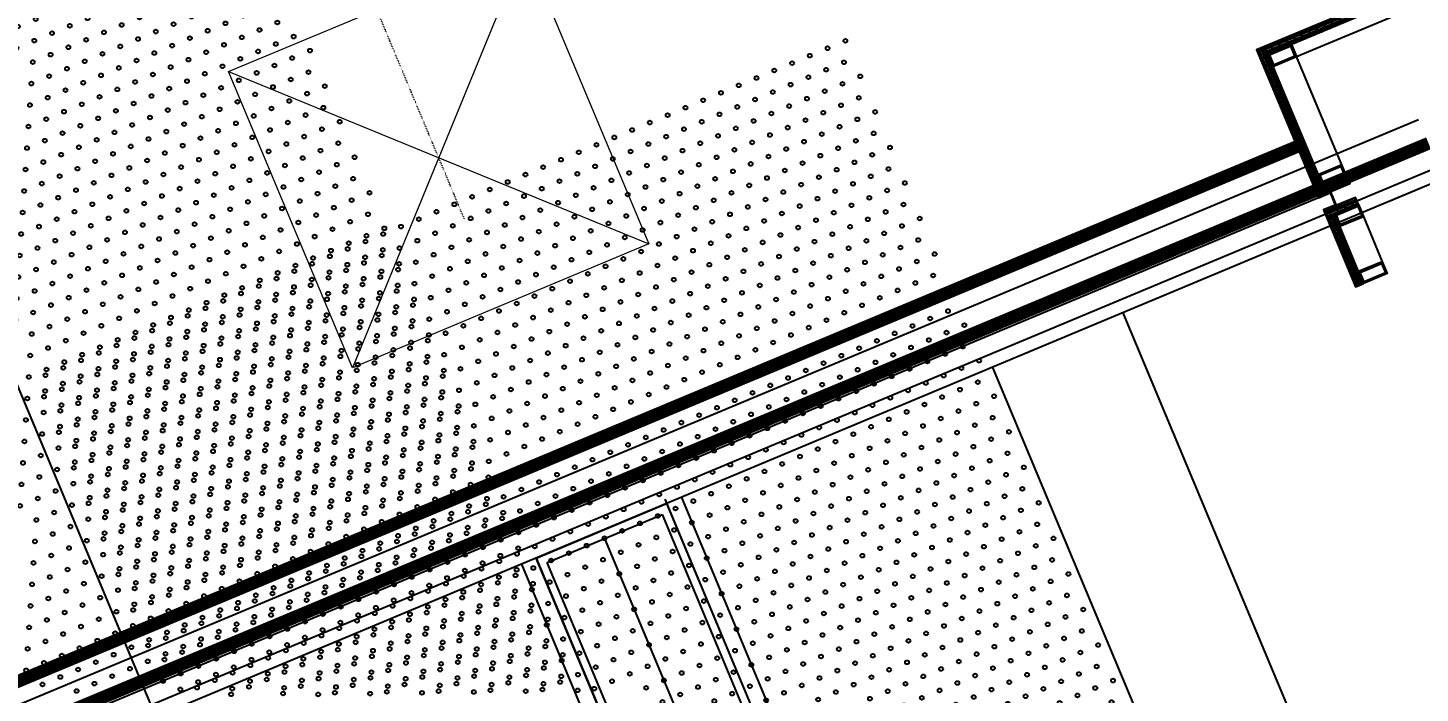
# Model space of a CAD drawing. Header units: millimetres. Extents: x 712803 to 922331, y -1382701 to -1225629.
# Drawn here: x 789080 to 791248, y -1315318 to -1314282 of the extents above; entities that cross this region are included whole.
import ezdxf

# ---------------------------------------------------------------- set-up
doc = ezdxf.new("R2010")
doc.units = ezdxf.units.MM
doc.header["$LTSCALE"] = 10
doc.header["$MEASUREMENT"] = 0
doc.linetypes.add('ACAD_ISO05W100', pattern=[33, 24, -3, 0, -3, 0, -3])
doc.linetypes.add('ACAD_ISO07W100', pattern=[3, 0, -3])
for name, color, linetype in [('AM_8', 7, 'Continuous'), ('HATCH', 8, 'Continuous'), ('I—平顶—分格线', 8, 'Continuous'), ('I—平顶—暖通', 144, 'Continuous'), ('I—平顶—检修口', 144, 'Continuous'), ('I—平顶—消防设施', 10, 'Continuous'), ('I—平顶—设备定位尺寸标注', 232, 'Continuous'), ('I—平顶—造型', 122, 'Continuous'), ('I—装饰—尺寸标注', 232, 'Continuous'), ('I—装饰—细线', 144, 'Continuous')]:
    doc.layers.add(name, color=color, linetype=linetype)
doc.styles.add('ARIAL', font='arial.ttf')
doc.dimstyles.new('XD30', dxfattribs={"dimscale": 30, "dimtxt": 2.5, "dimasz": 1, "dimexe": 1, "dimexo": 1, "dimgap": 0.8, "dimtad": 1, "dimdec": 0, "dimrnd": 5, "dimdsep": 46, "dimtxsty": 'ARIAL', "dimblk1": 'ARCHTICK', "dimblk2": 'ARCHTICK', "dimsah": 1, "dimcen": -0.9, "dimdle": 1, "dimclrd": 256, "dimclre": 256, "dimclrt": 40, "dimaunit": 1, "dimadec": 0, "dimazin": 0, "dimtfac": 0.35, "dimtdec": 0, "dimtix": 1, "dimtmove": 2, "dimatfit": 3, "dimldrblk": 'ARCHTICK', "dimfxl": 0, "dimtvp": 0.8, "dimtolj": 1, "dimtzin": 0, "dimarcsym": 0})

# ---------------------------------------------------------------- blocks, each defined once
blk = doc.blocks.new('_ArchTick')
at = {"color": 0, "linetype": 'ByBlock', "const_width": 0.15}
blk.add_lwpolyline([(-0.5, -0.5), (0.5, 0.5)], dxfattribs=at)
blk = doc.blocks.new('*D1586')
at = {"layer": 'Defpoints', "color": 0, "ltscale": 50, "transparency": 16777216}
for p in [(712802.6, -1325596.1, 277.1), (794966.1, -1327810.6, 276.8), (794557.8, -1327981.3)]:
    blk.add_point(p, dxfattribs=at)
at = {"layer": 'I—装饰—尺寸标注', "lineweight": -2, "ltscale": 50, "transparency": 16777216}
for p, q in [((781534.8, -1296829.9), (794569.3, -1328009)), ((781408, -1296915.4), (781574.1, -1296846)), ((794673.4, -1327932.9), (794530.1, -1327992.9))]:
    blk.add_line(p, q, dxfattribs=at)
at = {"layer": 'I—装饰—尺寸标注', "lineweight": -2, "ltscale": 50, "transparency": 16777216, "xscale": 30, "yscale": 30, "zscale": 30}
for p, rotation in [((781546.4, -1296857.5), 112.6875065896419), ((794557.8, -1327981.3), 292.6875065896419)]:
    blk.add_blockref('_ArchTick', p, dxfattribs=dict(at, rotation=rotation))
at = {"layer": 'I—装饰—尺寸标注', "color": 40, "ltscale": 50, "transparency": 16777216, "insert": (788109.6, -1312395.4), "char_height": 75, "attachment_point": 5, "rotation": 292.6875, "style": 'ARIAL'}
blk.add_mtext('\\A1;33735', dxfattribs=at)
blk = doc.blocks.new('*U1700')
for p, q in [((269.01, 0), (269.01, 80.59)), ((269.01, 80.59), (3847.14, 80.59)), ((273.75, 75.85), (3842.4, 75.85)), ((273.75, 4.74), (273.75, 75.85)), ((273.75, 40.3), (3842.4, 40.3)), ((3847.14, 0), (269.01, 0)), ((3842.4, 4.74), (273.75, 4.74))]:
    blk.add_line(p, q)
blk = doc.blocks.new('30-1')
at = {"layer": 'I—平顶—分格线'}
for centre in [(-1370, -55.6), (-1340, -55.6), (-1310, -55.6), (-1280, -55.6), (-1250, -55.6), (-1220, -55.6), (-1190, -55.6), (-1160, -55.6), (-1130, -55.6), (-1100, -55.6), (-1070, -55.6), (-1040, -55.6), (-1010, -55.6), (-980, -55.6), (-950, -55.6), (-920, -55.6), (-890, -55.6), (-860, -55.6), (-830, -55.6), (-800, -55.6), (-770, -55.6), (-740, -55.6), (-710, -55.6), (-680, -55.6), (-650, -55.6), (-620, -55.6), (-590, -55.6), (-560, -55.6), (-530, -55.6), (-500, -55.6), (-470, -55.6), (-440, -55.6), (-410, -55.6), (-380, -55.6), (-350, -55.6), (-320, -55.6), (-290, -55.6), (-260, -55.6), (-230, -55.6), (-200, -55.6), (-170, -55.6), (-140, -55.6), (-110, -55.6), (-80, -55.6), (-50, -55.6), (-20, -55.6), (-1385, -85.6), (-1355, -85.6), (-1325, -85.6), (-1295, -85.6), (-1265, -85.6), (-1235, -85.6), (-1205, -85.6), (-1175, -85.6), (-1145, -85.6), (-1115, -85.6), (-1085, -85.6), (-1055, -85.6), (-1025, -85.6), (-995, -85.6), (-965, -85.6), (-935, -85.6), (-905, -85.6), (-875, -85.6), (-845, -85.6), (-815, -85.6), (-785, -85.6), (-755, -85.6), (-725, -85.6), (-695, -85.6), (-665, -85.6), (-635, -85.6), (-605, -85.6), (-575, -85.6), (-545, -85.6), (-515, -85.6), (-485, -85.6), (-455, -85.6), (-425, -85.6), (-395, -85.6), (-365, -85.6), (-335, -85.6), (-305, -85.6), (-275, -85.6), (-245, -85.6), (-215, -85.6), (-185, -85.6), (-155, -85.6), (-125, -85.6), (-95, -85.6), (-65, -85.6), (-35, -85.6), (-1370, -115.6), (-1340, -115.6), (-1310, -115.6), (-1280, -115.6), (-1250, -115.6), (-1220, -115.6), (-1190, -115.6), (-1160, -115.6), (-1130, -115.6), (-1100, -115.6), (-1070, -115.6), (-1040, -115.6), (-1010, -115.6), (-980, -115.6), (-950, -115.6), (-920, -115.6), (-890, -115.6), (-860, -115.6), (-830, -115.6), (-800, -115.6), (-770, -115.6), (-740, -115.6), (-710, -115.6), (-680, -115.6), (-650, -115.6), (-620, -115.6), (-590, -115.6), (-560, -115.6), (-530, -115.6), (-500, -115.6), (-470, -115.6), (-440, -115.6), (-410, -115.6), (-380, -115.6), (-350, -115.6), (-320, -115.6), (-290, -115.6), (-260, -115.6), (-230, -115.6), (-200, -115.6), (-170, -115.6), (-140, -115.6), (-110, -115.6), (-80, -115.6), (-50, -115.6), (-20, -115.6), (-1385, -145.6), (-1355, -145.6), (-1325, -145.6), (-1295, -145.6), (-1265, -145.6), (-1235, -145.6), (-1205, -145.6), (-1175, -145.6), (-1145, -145.6), (-1115, -145.6), (-1085, -145.6), (-1055, -145.6), (-1025, -145.6), (-995, -145.6), (-965, -145.6), (-935, -145.6), (-905, -145.6), (-875, -145.6), (-845, -145.6), (-815, -145.6), (-785, -145.6), (-755, -145.6), (-725, -145.6), (-695, -145.6), (-665, -145.6), (-635, -145.6), (-605, -145.6), (-575, -145.6), (-545, -145.6), (-515, -145.6), (-485, -145.6), (-455, -145.6), (-425, -145.6), (-395, -145.6), (-365, -145.6), (-335, -145.6), (-305, -145.6), (-275, -145.6), (-245, -145.6), (-215, -145.6), (-185, -145.6), (-155, -145.6), (-125, -145.6), (-95, -145.6), (-65, -145.6), (-35, -145.6), (-1370, -175.6), (-1340, -175.6), (-1310, -175.6), (-1280, -175.6), (-1250, -175.6), (-1220, -175.6), (-1190, -175.6), (-1160, -175.6), (-1130, -175.6), (-1100, -175.6), (-1070, -175.6), (-1040, -175.6), (-1010, -175.6), (-980, -175.6), (-950, -175.6), (-920, -175.6), (-890, -175.6), (-860, -175.6), (-830, -175.6), (-800, -175.6), (-770, -175.6), (-740, -175.6), (-710, -175.6), (-680, -175.6), (-650, -175.6), (-620, -175.6), (-590, -175.6), (-560, -175.6), (-530, -175.6), (-500, -175.6), (-470, -175.6), (-440, -175.6), (-410, -175.6), (-380, -175.6), (-350, -175.6), (-320, -175.6), (-290, -175.6), (-260, -175.6), (-230, -175.6), (-200, -175.6), (-170, -175.6), (-140, -175.6), (-110, -175.6), (-80, -175.6), (-50, -175.6), (-20, -175.6), (-1385, -205.6), (-1355, -205.6), (-1325, -205.6), (-1295, -205.6), (-1265, -205.6), (-1235, -205.6), (-1205, -205.6), (-1175, -205.6), (-1145, -205.6), (-1115, -205.6), (-1085, -205.6), (-1055, -205.6), (-1025, -205.6), (-995, -205.6), (-965, -205.6), (-935, -205.6), (-905, -205.6), (-875, -205.6), (-845, -205.6), (-815, -205.6), (-785, -205.6), (-755, -205.6), (-725, -205.6), (-695, -205.6), (-665, -205.6), (-635, -205.6), (-605, -205.6), (-575, -205.6), (-545, -205.6), (-515, -205.6), (-485, -205.6), (-455, -205.6), (-425, -205.6), (-395, -205.6), (-365, -205.6), (-335, -205.6), (-305, -205.6), (-275, -205.6), (-245, -205.6), (-215, -205.6), (-185, -205.6), (-155, -205.6), (-125, -205.6), (-95, -205.6), (-65, -205.6), (-35, -205.6), (-1370, -235.6), (-1340, -235.6), (-1310, -235.6), (-1280, -235.6), (-1250, -235.6), (-1220, -235.6), (-1190, -235.6), (-1160, -235.6), (-1130, -235.6), (-1100, -235.6), (-1070, -235.6), (-1040, -235.6), (-1010, -235.6), (-980, -235.6), (-950, -235.6), (-920, -235.6), (-890, -235.6), (-860, -235.6), (-830, -235.6), (-800, -235.6), (-770, -235.6), (-740, -235.6), (-710, -235.6), (-680, -235.6), (-650, -235.6), (-620, -235.6), (-590, -235.6), (-560, -235.6), (-530, -235.6), (-500, -235.6), (-470, -235.6), (-440, -235.6), (-410, -235.6), (-380, -235.6), (-350, -235.6), (-320, -235.6), (-290, -235.6), (-260, -235.6), (-230, -235.6), (-200, -235.6), (-170, -235.6), (-140, -235.6), (-110, -235.6), (-80, -235.6), (-50, -235.6), (-20, -235.6), (-1385, -265.6), (-1355, -265.6), (-1325, -265.6), (-1295, -265.6), (-1265, -265.6), (-1235, -265.6), (-1205, -265.6), (-1175, -265.6), (-1145, -265.6), (-1115, -265.6), (-1085, -265.6), (-1055, -265.6), (-1025, -265.6), (-995, -265.6), (-965, -265.6), (-935, -265.6), (-905, -265.6), (-875, -265.6), (-845, -265.6), (-815, -265.6), (-785, -265.6), (-755, -265.6), (-725, -265.6), (-695, -265.6), (-665, -265.6), (-635, -265.6), (-605, -265.6), (-575, -265.6), (-545, -265.6), (-515, -265.6), (-485, -265.6), (-455, -265.6), (-425, -265.6), (-395, -265.6), (-365, -265.6), (-335, -265.6), (-305, -265.6), (-275, -265.6), (-245, -265.6), (-215, -265.6), (-185, -265.6), (-155, -265.6), (-125, -265.6), (-95, -265.6), (-65, -265.6), (-35, -265.6), (-1370, -295.6), (-1340, -295.6), (-1310, -295.6), (-1280, -295.6), (-1250, -295.6), (-1220, -295.6), (-1190, -295.6), (-1160, -295.6), (-1130, -295.6), (-1100, -295.6), (-1070, -295.6), (-1040, -295.6), (-1010, -295.6), (-980, -295.6), (-950, -295.6), (-920, -295.6), (-890, -295.6), (-860, -295.6), (-830, -295.6), (-800, -295.6), (-770, -295.6), (-740, -295.6), (-710, -295.6), (-680, -295.6), (-650, -295.6), (-620, -295.6), (-590, -295.6), (-560, -295.6), (-530, -295.6), (-500, -295.6), (-470, -295.6), (-440, -295.6), (-410, -295.6), (-380, -295.6), (-350, -295.6), (-320, -295.6), (-290, -295.6), (-260, -295.6), (-230, -295.6), (-200, -295.6), (-170, -295.6), (-140, -295.6), (-110, -295.6), (-80, -295.6), (-50, -295.6), (-20, -295.6), (-1385, -325.6), (-1355, -325.6), (-1325, -325.6), (-1295, -325.6), (-1265, -325.6), (-1235, -325.6), (-1205, -325.6), (-1175, -325.6), (-1145, -325.6), (-1115, -325.6), (-1085, -325.6), (-1055, -325.6), (-1025, -325.6), (-995, -325.6), (-965, -325.6), (-935, -325.6), (-905, -325.6), (-875, -325.6), (-845, -325.6), (-815, -325.6), (-785, -325.6), (-755, -325.6), (-725, -325.6), (-695, -325.6), (-665, -325.6), (-635, -325.6), (-605, -325.6), (-575, -325.6), (-545, -325.6), (-515, -325.6), (-485, -325.6), (-455, -325.6), (-425, -325.6), (-395, -325.6), (-365, -325.6), (-335, -325.6), (-305, -325.6), (-275, -325.6), (-245, -325.6), (-215, -325.6), (-185, -325.6), (-155, -325.6), (-125, -325.6), (-95, -325.6), (-65, -325.6), (-35, -325.6), (-1370, -355.6), (-1340, -355.6), (-1310, -355.6), (-1280, -355.6), (-1250, -355.6), (-1220, -355.6), (-1190, -355.6), (-1160, -355.6), (-1130, -355.6), (-1100, -355.6), (-1070, -355.6), (-1040, -355.6), (-1010, -355.6), (-980, -355.6), (-950, -355.6), (-920, -355.6), (-890, -355.6), (-860, -355.6), (-830, -355.6), (-800, -355.6), (-770, -355.6), (-740, -355.6), (-710, -355.6), (-680, -355.6), (-650, -355.6), (-620, -355.6), (-590, -355.6), (-560, -355.6), (-530, -355.6), (-500, -355.6), (-470, -355.6), (-440, -355.6), (-410, -355.6), (-380, -355.6), (-350, -355.6), (-320, -355.6), (-290, -355.6), (-260, -355.6), (-230, -355.6), (-200, -355.6), (-170, -355.6), (-140, -355.6), (-110, -355.6), (-80, -355.6), (-50, -355.6), (-20, -355.6), (-1385, -385.6), (-1355, -385.6), (-1325, -385.6), (-1295, -385.6), (-1265, -385.6), (-1235, -385.6), (-1205, -385.6), (-1175, -385.6), (-1145, -385.6), (-1115, -385.6), (-1085, -385.6), (-1055, -385.6), (-1025, -385.6), (-995, -385.6), (-965, -385.6), (-935, -385.6), (-905, -385.6), (-875, -385.6), (-845, -385.6), (-815, -385.6), (-785, -385.6), (-755, -385.6), (-725, -385.6), (-695, -385.6), (-665, -385.6), (-635, -385.6), (-605, -385.6), (-575, -385.6), (-545, -385.6), (-515, -385.6), (-485, -385.6), (-455, -385.6), (-425, -385.6), (-395, -385.6), (-365, -385.6), (-335, -385.6), (-305, -385.6), (-275, -385.6), (-245, -385.6), (-215, -385.6), (-185, -385.6), (-155, -385.6), (-125, -385.6), (-95, -385.6), (-65, -385.6), (-35, -385.6), (-1370, -415.6), (-1340, -415.6), (-1310, -415.6), (-1280, -415.6), (-1250, -415.6), (-1220, -415.6), (-1190, -415.6), (-1160, -415.6), (-1130, -415.6), (-1100, -415.6), (-1070, -415.6), (-1040, -415.6), (-1010, -415.6), (-980, -415.6), (-950, -415.6), (-920, -415.6), (-890, -415.6), (-860, -415.6), (-830, -415.6), (-800, -415.6), (-770, -415.6), (-740, -415.6), (-710, -415.6), (-680, -415.6), (-650, -415.6), (-620, -415.6), (-590, -415.6), (-560, -415.6), (-530, -415.6), (-500, -415.6), (-470, -415.6), (-440, -415.6), (-410, -415.6), (-380, -415.6), (-350, -415.6), (-320, -415.6), (-290, -415.6), (-260, -415.6), (-230, -415.6), (-200, -415.6), (-170, -415.6), (-140, -415.6), (-110, -415.6), (-80, -415.6), (-50, -415.6), (-20, -415.6), (-1385, -445.6), (-1355, -445.6), (-1325, -445.6), (-1295, -445.6), (-1265, -445.6), (-1235, -445.6), (-1205, -445.6), (-1175, -445.6), (-1145, -445.6), (-1115, -445.6), (-1085, -445.6), (-1055, -445.6), (-1025, -445.6), (-995, -445.6), (-965, -445.6), (-935, -445.6), (-905, -445.6), (-875, -445.6), (-845, -445.6), (-815, -445.6), (-785, -445.6), (-755, -445.6), (-725, -445.6), (-695, -445.6), (-665, -445.6), (-635, -445.6), (-605, -445.6), (-575, -445.6), (-545, -445.6), (-515, -445.6), (-485, -445.6), (-455, -445.6), (-425, -445.6), (-395, -445.6), (-365, -445.6), (-335, -445.6), (-305, -445.6), (-275, -445.6), (-245, -445.6), (-215, -445.6), (-185, -445.6), (-155, -445.6), (-125, -445.6), (-95, -445.6), (-65, -445.6), (-35, -445.6), (-1370, -475.6), (-1340, -475.6), (-1310, -475.6), (-1280, -475.6), (-1250, -475.6), (-1220, -475.6), (-1190, -475.6), (-1160, -475.6), (-1130, -475.6), (-1100, -475.6), (-1070, -475.6), (-1040, -475.6), (-1010, -475.6), (-980, -475.6), (-950, -475.6), (-920, -475.6), (-890, -475.6), (-860, -475.6), (-830, -475.6), (-800, -475.6), (-770, -475.6), (-740, -475.6), (-710, -475.6), (-680, -475.6), (-650, -475.6), (-620, -475.6), (-590, -475.6), (-560, -475.6), (-530, -475.6), (-500, -475.6), (-470, -475.6), (-440, -475.6), (-410, -475.6), (-380, -475.6), (-350, -475.6), (-320, -475.6), (-290, -475.6), (-260, -475.6), (-230, -475.6), (-200, -475.6), (-170, -475.6), (-140, -475.6), (-110, -475.6), (-80, -475.6), (-50, -475.6), (-20, -475.6), (-1385, -505.6), (-1355, -505.6), (-1325, -505.6), (-1295, -505.6), (-1265, -505.6), (-1235, -505.6), (-1205, -505.6), (-1175, -505.6), (-1145, -505.6), (-1115, -505.6), (-1085, -505.6), (-1055, -505.6), (-1025, -505.6), (-995, -505.6), (-965, -505.6), (-935, -505.6), (-905, -505.6), (-875, -505.6), (-845, -505.6), (-815, -505.6), (-785, -505.6), (-755, -505.6), (-725, -505.6), (-695, -505.6), (-665, -505.6), (-635, -505.6), (-605, -505.6), (-575, -505.6), (-545, -505.6), (-515, -505.6), (-485, -505.6), (-455, -505.6), (-425, -505.6), (-395, -505.6), (-365, -505.6), (-335, -505.6), (-305, -505.6), (-275, -505.6), (-245, -505.6), (-215, -505.6), (-185, -505.6), (-155, -505.6), (-125, -505.6), (-95, -505.6), (-65, -505.6), (-35, -505.6), (-1370, -535.6), (-1340, -535.6), (-1310, -535.6), (-1280, -535.6), (-1250, -535.6), (-1220, -535.6), (-1190, -535.6), (-1160, -535.6), (-1130, -535.6), (-1100, -535.6), (-1070, -535.6), (-1040, -535.6), (-1010, -535.6), (-980, -535.6), (-950, -535.6), (-920, -535.6), (-890, -535.6), (-860, -535.6), (-830, -535.6), (-800, -535.6), (-770, -535.6), (-740, -535.6), (-710, -535.6), (-680, -535.6), (-650, -535.6), (-620, -535.6), (-590, -535.6), (-560, -535.6), (-530, -535.6), (-500, -535.6), (-470, -535.6), (-440, -535.6), (-410, -535.6), (-380, -535.6), (-350, -535.6), (-320, -535.6), (-290, -535.6), (-260, -535.6), (-230, -535.6), (-200, -535.6), (-170, -535.6), (-140, -535.6), (-110, -535.6), (-80, -535.6), (-50, -535.6), (-20, -535.6), (-1385, -565.6), (-1355, -565.6), (-1325, -565.6), (-1295, -565.6), (-1265, -565.6), (-1235, -565.6), (-1205, -565.6), (-1175, -565.6), (-1145, -565.6), (-1115, -565.6), (-1085, -565.6), (-1055, -565.6), (-1025, -565.6), (-995, -565.6), (-965, -565.6), (-935, -565.6), (-905, -565.6), (-875, -565.6), (-845, -565.6), (-815, -565.6), (-785, -565.6), (-755, -565.6), (-725, -565.6), (-695, -565.6), (-665, -565.6), (-635, -565.6), (-605, -565.6), (-575, -565.6), (-545, -565.6), (-515, -565.6), (-485, -565.6), (-455, -565.6), (-425, -565.6), (-395, -565.6), (-365, -565.6), (-335, -565.6), (-305, -565.6), (-275, -565.6), (-245, -565.6), (-215, -565.6), (-185, -565.6), (-155, -565.6), (-125, -565.6), (-95, -565.6), (-65, -565.6), (-35, -565.6), (-1340, -595.6), (-1310, -595.6), (-1280, -595.6), (-1250, -595.6), (-1220, -595.6), (-1190, -595.6), (-1160, -595.6), (-1130, -595.6), (-1100, -595.6), (-1070, -595.6), (-1040, -595.6), (-1010, -595.6), (-980, -595.6), (-950, -595.6), (-920, -595.6), (-890, -595.6), (-860, -595.6), (-830, -595.6), (-800, -595.6), (-770, -595.6), (-740, -595.6), (-710, -595.6), (-680, -595.6), (-650, -595.6), (-620, -595.6), (-590, -595.6), (-560, -595.6), (-530, -595.6), (-500, -595.6), (-470, -595.6), (-440, -595.6), (-410, -595.6), (-380, -595.6), (-350, -595.6), (-320, -595.6), (-290, -595.6), (-260, -595.6), (-230, -595.6), (-200, -595.6), (-170, -595.6), (-140, -595.6), (-110, -595.6), (-80, -595.6), (-50, -595.6), (-20, -595.6), (-1295, -625.6), (-1265, -625.6), (-1235, -625.6), (-1205, -625.6), (-1175, -625.6), (-1145, -625.6), (-1115, -625.6), (-1085, -625.6), (-1055, -625.6), (-1025, -625.6), (-995, -625.6), (-965, -625.6), (-935, -625.6), (-905, -625.6), (-875, -625.6), (-845, -625.6), (-815, -625.6), (-785, -625.6), (-755, -625.6), (-725, -625.6), (-695, -625.6), (-665, -625.6), (-635, -625.6), (-605, -625.6), (-575, -625.6), (-545, -625.6), (-515, -625.6), (-485, -625.6), (-455, -625.6), (-425, -625.6), (-395, -625.6), (-365, -625.6), (-335, -625.6), (-305, -625.6), (-275, -625.6), (-245, -625.6), (-215, -625.6), (-185, -625.6), (-155, -625.6), (-125, -625.6), (-95, -625.6), (-65, -625.6), (-35, -625.6), (-1220, -655.6), (-1190, -655.6), (-1160, -655.6), (-1130, -655.6), (-1100, -655.6), (-1070, -655.6), (-1040, -655.6), (-1010, -655.6), (-980, -655.6), (-950, -655.6), (-920, -655.6), (-890, -655.6), (-860, -655.6), (-830, -655.6), (-800, -655.6), (-770, -655.6), (-740, -655.6), (-710, -655.6), (-680, -655.6), (-650, -655.6), (-620, -655.6), (-590, -655.6), (-560, -655.6), (-530, -655.6), (-500, -655.6), (-470, -655.6), (-440, -655.6), (-410, -655.6), (-380, -655.6), (-350, -655.6), (-320, -655.6), (-290, -655.6), (-260, -655.6), (-230, -655.6), (-200, -655.6), (-170, -655.6), (-140, -655.6), (-110, -655.6), (-80, -655.6), (-50, -655.6), (-20, -655.6), (-1145, -685.6), (-1115, -685.6), (-1085, -685.6), (-1055, -685.6), (-1025, -685.6), (-995, -685.6), (-965, -685.6), (-935, -685.6), (-905, -685.6), (-875, -685.6), (-845, -685.6), (-815, -685.6), (-785, -685.6), (-755, -685.6), (-725, -685.6), (-695, -685.6), (-665, -685.6), (-635, -685.6), (-605, -685.6), (-575, -685.6), (-545, -685.6), (-515, -685.6), (-485, -685.6), (-455, -685.6), (-425, -685.6), (-395, -685.6), (-365, -685.6), (-335, -685.6), (-305, -685.6), (-275, -685.6), (-245, -685.6), (-215, -685.6), (-185, -685.6), (-155, -685.6), (-125, -685.6), (-95, -685.6), (-65, -685.6), (-35, -685.6), (-1070, -715.6), (-1040, -715.6), (-1010, -715.6), (-980, -715.6), (-950, -715.6), (-920, -715.6), (-890, -715.6), (-860, -715.6), (-830, -715.6), (-800, -715.6), (-770, -715.6), (-740, -715.6), (-710, -715.6), (-680, -715.6), (-650, -715.6), (-620, -715.6), (-590, -715.6), (-560, -715.6), (-530, -715.6), (-500, -715.6), (-470, -715.6), (-440, -715.6), (-410, -715.6), (-380, -715.6), (-350, -715.6), (-320, -715.6), (-290, -715.6), (-260, -715.6), (-230, -715.6), (-200, -715.6), (-170, -715.6), (-140, -715.6), (-110, -715.6), (-80, -715.6), (-50, -715.6), (-20, -715.6), (-995, -745.6), (-965, -745.6), (-935, -745.6), (-905, -745.6), (-875, -745.6), (-845, -745.6), (-815, -745.6), (-785, -745.6), (-755, -745.6), (-725, -745.6), (-695, -745.6), (-665, -745.6), (-635, -745.6), (-605, -745.6), (-575, -745.6), (-545, -745.6), (-515, -745.6), (-485, -745.6), (-455, -745.6), (-425, -745.6), (-395, -745.6), (-365, -745.6), (-335, -745.6), (-305, -745.6), (-275, -745.6), (-245, -745.6), (-215, -745.6), (-185, -745.6), (-155, -745.6), (-125, -745.6), (-95, -745.6), (-65, -745.6), (-35, -745.6), (-920, -775.6), (-890, -775.6), (-860, -775.6), (-830, -775.6), (-800, -775.6), (-770, -775.6), (-740, -775.6), (-710, -775.6), (-680, -775.6), (-650, -775.6), (-620, -775.6), (-590, -775.6), (-560, -775.6), (-530, -775.6), (-500, -775.6), (-470, -775.6), (-440, -775.6), (-410, -775.6), (-380, -775.6), (-350, -775.6), (-320, -775.6), (-290, -775.6), (-260, -775.6), (-230, -775.6), (-200, -775.6), (-170, -775.6), (-140, -775.6), (-110, -775.6), (-80, -775.6), (-50, -775.6), (-20, -775.6), (-845, -805.6), (-815, -805.6), (-785, -805.6), (-755, -805.6), (-725, -805.6), (-695, -805.6), (-665, -805.6), (-635, -805.6), (-605, -805.6), (-575, -805.6), (-545, -805.6), (-515, -805.6), (-485, -805.6), (-455, -805.6), (-425, -805.6), (-395, -805.6), (-365, -805.6), (-335, -805.6), (-305, -805.6), (-275, -805.6), (-245, -805.6), (-215, -805.6), (-185, -805.6), (-155, -805.6), (-125, -805.6), (-95, -805.6), (-65, -805.6), (-35, -805.6), (-770, -835.6), (-740, -835.6), (-710, -835.6), (-680, -835.6), (-650, -835.6), (-620, -835.6), (-590, -835.6), (-560, -835.6), (-530, -835.6), (-500, -835.6), (-470, -835.6), (-440, -835.6), (-410, -835.6), (-380, -835.6), (-350, -835.6), (-320, -835.6), (-290, -835.6), (-260, -835.6), (-230, -835.6), (-200, -835.6), (-170, -835.6), (-140, -835.6), (-110, -835.6), (-80, -835.6), (-50, -835.6), (-20, -835.6), (-695, -865.6), (-665, -865.6), (-635, -865.6), (-605, -865.6), (-575, -865.6), (-545, -865.6), (-515, -865.6), (-485, -865.6), (-455, -865.6), (-425, -865.6), (-395, -865.6), (-365, -865.6), (-335, -865.6), (-305, -865.6), (-275, -865.6), (-245, -865.6), (-215, -865.6), (-185, -865.6), (-155, -865.6), (-125, -865.6), (-95, -865.6), (-65, -865.6), (-35, -865.6), (-710, -895.6), (-680, -895.6), (-650, -895.6), (-620, -895.6), (-590, -895.6), (-560, -895.6), (-530, -895.6), (-500, -895.6), (-470, -895.6), (-440, -895.6), (-410, -895.6), (-380, -895.6), (-350, -895.6), (-320, -895.6), (-290, -895.6), (-260, -895.6), (-230, -895.6), (-200, -895.6), (-170, -895.6), (-140, -895.6), (-110, -895.6), (-80, -895.6), (-50, -895.6), (-20, -895.6), (-725, -925.6), (-695, -925.6), (-665, -925.6), (-635, -925.6), (-605, -925.6), (-575, -925.6), (-545, -925.6), (-515, -925.6), (-485, -925.6), (-455, -925.6), (-425, -925.6), (-395, -925.6), (-365, -925.6), (-335, -925.6), (-305, -925.6), (-275, -925.6), (-245, -925.6), (-215, -925.6), (-185, -925.6), (-155, -925.6), (-125, -925.6), (-95, -925.6), (-65, -925.6), (-35, -925.6), (-740, -955.6), (-710, -955.6), (-680, -955.6), (-650, -955.6), (-620, -955.6), (-590, -955.6), (-560, -955.6), (-530, -955.6), (-500, -955.6), (-470, -955.6), (-440, -955.6), (-410, -955.6), (-380, -955.6), (-350, -955.6), (-320, -955.6), (-290, -955.6), (-260, -955.6), (-230, -955.6), (-200, -955.6), (-170, -955.6), (-140, -955.6), (-110, -955.6), (-80, -955.6), (-50, -955.6), (-20, -955.6), (-755, -985.6), (-725, -985.6), (-695, -985.6), (-665, -985.6), (-635, -985.6), (-605, -985.6), (-575, -985.6), (-545, -985.6), (-515, -985.6), (-485, -985.6), (-455, -985.6), (-425, -985.6), (-395, -985.6), (-365, -985.6), (-335, -985.6), (-305, -985.6), (-275, -985.6), (-245, -985.6), (-215, -985.6), (-185, -985.6), (-155, -985.6), (-125, -985.6), (-95, -985.6), (-65, -985.6), (-35, -985.6), (-770, -1015.6), (-740, -1015.6), (-710, -1015.6), (-680, -1015.6), (-650, -1015.6), (-620, -1015.6), (-590, -1015.6), (-560, -1015.6), (-530, -1015.6), (-500, -1015.6), (-470, -1015.6), (-440, -1015.6), (-410, -1015.6), (-380, -1015.6), (-350, -1015.6), (-320, -1015.6), (-290, -1015.6), (-260, -1015.6), (-230, -1015.6), (-200, -1015.6), (-170, -1015.6), (-140, -1015.6), (-110, -1015.6), (-80, -1015.6), (-50, -1015.6), (-20, -1015.6), (-785, -1045.6), (-755, -1045.6), (-725, -1045.6), (-695, -1045.6), (-665, -1045.6), (-635, -1045.6), (-605, -1045.6), (-575, -1045.6), (-545, -1045.6), (-515, -1045.6), (-485, -1045.6), (-455, -1045.6), (-425, -1045.6), (-395, -1045.6), (-365, -1045.6), (-335, -1045.6), (-305, -1045.6), (-275, -1045.6), (-245, -1045.6), (-215, -1045.6), (-185, -1045.6), (-155, -1045.6), (-125, -1045.6), (-95, -1045.6), (-65, -1045.6), (-35, -1045.6), (-800, -1075.6), (-770, -1075.6), (-740, -1075.6), (-710, -1075.6), (-680, -1075.6), (-650, -1075.6), (-620, -1075.6), (-590, -1075.6), (-560, -1075.6), (-530, -1075.6), (-500, -1075.6), (-470, -1075.6), (-440, -1075.6), (-410, -1075.6), (-380, -1075.6), (-350, -1075.6), (-320, -1075.6), (-290, -1075.6), (-260, -1075.6), (-230, -1075.6), (-200, -1075.6), (-170, -1075.6), (-140, -1075.6), (-110, -1075.6), (-80, -1075.6), (-50, -1075.6), (-20, -1075.6), (-785, -1105.6), (-755, -1105.6), (-725, -1105.6), (-695, -1105.6), (-665, -1105.6), (-635, -1105.6), (-605, -1105.6), (-575, -1105.6), (-545, -1105.6), (-515, -1105.6), (-485, -1105.6), (-455, -1105.6), (-425, -1105.6), (-395, -1105.6), (-365, -1105.6), (-335, -1105.6), (-305, -1105.6), (-275, -1105.6), (-245, -1105.6), (-215, -1105.6), (-185, -1105.6), (-155, -1105.6), (-125, -1105.6), (-95, -1105.6), (-65, -1105.6), (-35, -1105.6), (-740, -1135.6), (-710, -1135.6), (-680, -1135.6), (-650, -1135.6), (-620, -1135.6), (-590, -1135.6), (-560, -1135.6), (-530, -1135.6), (-500, -1135.6), (-470, -1135.6), (-440, -1135.6), (-410, -1135.6), (-380, -1135.6), (-350, -1135.6), (-320, -1135.6), (-290, -1135.6), (-260, -1135.6), (-230, -1135.6), (-200, -1135.6), (-170, -1135.6), (-140, -1135.6), (-110, -1135.6), (-80, -1135.6), (-50, -1135.6), (-20, -1135.6), (-665, -1165.6), (-635, -1165.6), (-605, -1165.6), (-575, -1165.6), (-545, -1165.6), (-515, -1165.6), (-485, -1165.6), (-455, -1165.6), (-425, -1165.6), (-395, -1165.6), (-365, -1165.6), (-335, -1165.6), (-305, -1165.6), (-275, -1165.6), (-245, -1165.6), (-215, -1165.6), (-185, -1165.6), (-155, -1165.6), (-125, -1165.6), (-95, -1165.6), (-65, -1165.6), (-35, -1165.6), (-590, -1195.6), (-560, -1195.6), (-530, -1195.6), (-500, -1195.6), (-470, -1195.6), (-440, -1195.6), (-410, -1195.6), (-380, -1195.6), (-350, -1195.6), (-320, -1195.6), (-290, -1195.6), (-260, -1195.6), (-230, -1195.6), (-200, -1195.6), (-170, -1195.6), (-140, -1195.6), (-110, -1195.6), (-80, -1195.6), (-50, -1195.6), (-20, -1195.6), (-515, -1225.6), (-485, -1225.6), (-455, -1225.6), (-425, -1225.6), (-395, -1225.6), (-365, -1225.6), (-335, -1225.6), (-305, -1225.6), (-275, -1225.6), (-245, -1225.6), (-215, -1225.6), (-185, -1225.6), (-155, -1225.6), (-125, -1225.6), (-95, -1225.6), (-65, -1225.6), (-35, -1225.6), (-440, -1255.6), (-410, -1255.6), (-380, -1255.6), (-350, -1255.6), (-320, -1255.6), (-290, -1255.6), (-260, -1255.6), (-230, -1255.6), (-200, -1255.6), (-170, -1255.6), (-140, -1255.6), (-110, -1255.6), (-80, -1255.6), (-50, -1255.6), (-20, -1255.6), (-395, -1285.6), (-365, -1285.6), (-335, -1285.6), (-305, -1285.6), (-275, -1285.6), (-245, -1285.6), (-215, -1285.6), (-185, -1285.6), (-155, -1285.6), (-125, -1285.6), (-95, -1285.6), (-65, -1285.6), (-35, -1285.6), (-320, -1315.6), (-290, -1315.6), (-260, -1315.6), (-230, -1315.6), (-200, -1315.6), (-170, -1315.6), (-140, -1315.6), (-110, -1315.6), (-80, -1315.6), (-50, -1315.6), (-20, -1315.6), (-245, -1345.6), (-215, -1345.6), (-185, -1345.6), (-155, -1345.6), (-125, -1345.6), (-95, -1345.6), (-65, -1345.6), (-35, -1345.6), (-170, -1375.6), (-140, -1375.6), (-110, -1375.6), (-80, -1375.6), (-50, -1375.6), (-20, -1375.6), (-95, -1405.6), (-65, -1405.6), (-35, -1405.6), (-20, -1435.6)]:
    blk.add_circle(centre, 3, dxfattribs=at)

msp = doc.modelspace()

# ---------------------------------------------------------------- hatches: boundary and pattern name
at = {"layer": 'AM_8', "extrusion": (0.000109945, 4.5974e-05, 1)}
h = msp.add_hatch(dxfattribs=at)
h.set_pattern_fill('CORK', color=8, angle=-157.3056)
h.set_pattern_definition([(202.6943953, (847260.954, -1451303.3342), (1.224965156, -2.929178275), []), (337.694395, (847258.877, -1451302.482), (3.4084277, 8.30829045), [4.49013, -4.49013]), (337.694395, (847258.145, -1451302.788), (3.4084277, 8.30829045), [4.49013, -4.49013]), (337.694395, (847257.412, -1451303.095), (3.4084277, 8.30829045), [4.49013, -4.49013])])
h.paths.add_polyline_path([(791198.5, -1314232.2), (791203.1, -1314243.3), (791010.8, -1314323.8), (791006.2, -1314312.7)])
h = msp.add_hatch(dxfattribs=at)
h.set_pattern_fill('CORK', color=8, angle=-247.3056)
h.set_pattern_definition([(112.6943953, (653636.2488, -1370335.6326), (-2.929178275, -1.224965156), []), (247.694395, (653637.101, -1370333.5555), (8.30829045, -3.4084277), [4.49013, -4.49013]), (247.694395, (653636.795, -1370332.823), (8.30829045, -3.4084277), [4.49013, -4.49013]), (247.694395, (653636.488, -1370332.091), (8.30829045, -3.4084277), [4.49013, -4.49013])])
h.paths.add_polyline_path([(790995.1, -1314317.3), (791006.2, -1314312.7), (791101.5, -1314540.6), (791090.4, -1314545.2)])
h = msp.add_hatch(dxfattribs=at)
h.set_pattern_fill('CORK', color=8, angle=-157.3056)
h.set_pattern_definition([(202.6943953, (847004.4393, -1451665.3318), (1.224965156, -2.929178275), []), (337.694395, (847002.362, -1451664.48), (3.4084277, 8.30829045), [4.49013, -4.49013]), (337.694395, (847001.63, -1451664.786), (3.4084277, 8.30829045), [4.49013, -4.49013]), (337.694395, (847000.898, -1451665.092), (3.4084277, 8.30829045), [4.49013, -4.49013])])
h.paths.add_polyline_path([(791133.7, -1314514.1), (791138.4, -1314525.1), (791101.5, -1314540.6), (791096.8, -1314529.5)])
h = msp.add_hatch(dxfattribs=at)
h.set_pattern_fill('CORK', color=8, angle=-337.3056)
h.set_pattern_definition([(22.6943953, (472529.7578, -1040549.6748), (-1.224965156, 2.929178275), []), (157.6943953, (472531.835, -1040550.527), (-3.40842771, -8.30829045), [4.49013, -4.49013]), (157.6943953, (472532.567, -1040550.221), (-3.40842771, -8.30829045), [4.49013, -4.49013]), (157.6943953, (472533.299, -1040549.914), (-3.40842771, -8.30829045), [4.49013, -4.49013])])
h.paths.add_polyline_path([(791147.2, -1314546.3), (791151.9, -1314557.4), (791103.9, -1314577.5), (791099.3, -1314566.4)])
h = msp.add_hatch(dxfattribs=at)
h.set_pattern_fill('CORK', color=8, angle=-247.3056)
h.set_pattern_definition([(112.6943953, (525722.8, -1637068.033), (-2.929178275, -1.224965156), []), (247.6943953, (525723.652, -1637065.956), (8.30829045, -3.40842771), [4.49013, -4.49013]), (247.6943953, (525723.346, -1637065.2235), (8.30829045, -3.40842771), [4.49013, -4.49013]), (247.6943953, (525723.04, -1637064.491), (8.30829045, -3.40842771), [4.49013, -4.49013])])
h.paths.add_polyline_path([(791148.8, -1314685), (791159.9, -1314680.3), (791115, -1314572.9), (791103.9, -1314577.5)])

# ---------------------------------------------------------------- linework, layer by layer
at = {"color": 4, "extrusion": (0.000109945, 4.5974e-05, 1), "elevation": 26.2}
for points in [[(791186.8, -1314235.5), (790993.1, -1314316.5), (791089.6, -1314547.2), (791108, -1314539.4), (791116.3, -1314559.3), (791117.7, -1314558.7), (791108.8, -1314537.5), (791090.4, -1314545.2), (790995.1, -1314317.3), (791187.4, -1314236.9)], [(791113.9, -1314558.7), (791097.3, -1314565.6), (791147.4, -1314685.6), (791148.8, -1314685), (791148.3, -1314683.6), (791148.2, -1314683.6), (791099.3, -1314566.4), (791114.5, -1314560.1)]]:
    msp.add_lwpolyline(points, close=True, dxfattribs=at)
at = {"layer": 'HATCH', "color": 3, "extrusion": (0.000109945, 4.5974e-05, 1), "elevation": 26.2}
for points in [[(791010.8, -1314323.8), (791006.2, -1314312.7), (791198.5, -1314232.3), (791203.1, -1314243.4)], [(791101.5, -1314540.6), (791090.4, -1314545.2), (790995.1, -1314317.3), (791006.2, -1314312.7)], [(791101.5, -1314540.6), (791096.8, -1314529.5), (791133.7, -1314514.1), (791138.4, -1314525.1)], [(791151.9, -1314557.4), (791147.2, -1314546.3), (791099.3, -1314566.4), (791103.9, -1314577.5)], [(791115, -1314572.9), (791103.9, -1314577.5), (791148.8, -1314685), (791159.9, -1314680.3)]]:
    msp.add_lwpolyline(points, close=True, dxfattribs=at)
at = {"layer": 'I—平顶—分格线', "extrusion": (0.000109945, 4.5974e-05, 1), "elevation": 26.2}
for points in [[(790785, -1314726.1), (794553.4, -1323737.3)], [(790582, -1314811), (794353.4, -1323829.1)]]:
    msp.add_lwpolyline(points, dxfattribs=at)
at = {"layer": 'I—平顶—检修口', "linetype": 'Continuous', "lineweight": 0}
for p, q in [((789854.2, -1314157.4), (789585.7, -1314811.5)), ((789392.8, -1314350.2), (790047, -1314618.7))]:
    msp.add_line(p, q, dxfattribs=at)
msp.add_lwpolyline([(789392.8, -1314350.2), (789854.2, -1314157.4), (790047, -1314618.7), (789585.7, -1314811.5)], close=True, dxfattribs=at)
at = {"layer": 'I—平顶—消防设施', "linetype": 'ACAD_ISO05W100', "ltscale": 0.05, "const_width": 20, "elevation": 0}
msp.add_lwpolyline([(791261.1, -1314462), (785854.2, -1316722.6)], dxfattribs=at)
at = {"layer": 'I—平顶—消防设施', "linetype": 'ACAD_ISO05W100', "extrusion": (0.000109945, 4.5974e-05, 1), "const_width": 20, "elevation": 26.2}
msp.add_lwpolyline([(791056.1, -1314467.2), (786000.5, -1316581.6)], dxfattribs=at)
at = {"layer": 'I—平顶—设备定位尺寸标注', "color": 8, "linetype": 'ACAD_ISO07W100', "ltscale": 0.02}
msp.add_lwpolyline([(789759.9, -1314580.2), (781660.8, -1295208.4)], dxfattribs=at)
at = {"layer": 'I—平顶—造型', "extrusion": (0.000109945, 4.5974e-05, 1)}
for p, q in [((790071.7, -1315016.2, 103.5), (793843.1, -1324034.4, -0.2)), ((790097.7, -1315013.5, 103.4), (793866.1, -1324024.7, -0.2)), ((789848.6, -1315117.6, 103.4), (793617, -1324128.9, -0.2)), ((789871.7, -1315108, 103.4), (793640.1, -1324119.3, -0.2))]:
    msp.add_line(p, q, dxfattribs=at)
at = {"layer": 'I—平顶—造型', "elevation": 0}
msp.add_lwpolyline([(791245.2, -1314425.3), (785838.7, -1316685.7)], dxfattribs=at)
at = {"layer": 'I—平顶—造型'}
for points in [[(791276.1, -1314499.1), (785869.6, -1316759.5)], [(791283.8, -1314517.6), (785877.3, -1316778)], [(791283.8, -1314517.6), (791199.9, -1314552.6)]]:
    msp.add_lwpolyline(points, dxfattribs=at)
at = {"layer": 'I—平顶—造型', "extrusion": (0.000109945, 4.5974e-05, 1), "elevation": 26.2}
msp.add_lwpolyline([(791089.6, -1314547.2), (786033.9, -1316661.5)], dxfattribs=at)
at = {"layer": 'I—装饰—细线', "extrusion": (0.000109945, 4.5974e-05, 1), "elevation": 26.2}
for points in [[(791047.7, -1314308.3), (791055.4, -1314326.8), (791365.8, -1314197), (791358.1, -1314178.5)], [(791010.8, -1314323.8), (791018.5, -1314342.2), (791055.4, -1314326.8), (791047.7, -1314308.3)], [(791013.4, -1314324.8), (791019.6, -1314339.6), (791052.8, -1314325.7), (791046.6, -1314310.9)], [(791018.5, -1314342.2), (791089.1, -1314511), (791126, -1314495.6), (791055.4, -1314326.8)], [(791089.1, -1314511), (791096.8, -1314529.5), (791133.7, -1314514.1), (791126, -1314495.6)], [(791091.7, -1314512.1), (791097.9, -1314526.9), (791131.1, -1314513), (791124.9, -1314498.2)], [(791122.7, -1314591.3), (791115, -1314572.9), (791151.9, -1314557.4), (791159.6, -1314575.9)], [(791123.7, -1314588.7), (791117.6, -1314573.9), (791150.8, -1314560), (791157, -1314574.8)], [(791189.1, -1314646.4), (791152.2, -1314661.9), (791122.7, -1314591.3), (791159.6, -1314575.9)], [(791159.9, -1314680.3), (791152.2, -1314661.9), (791189.1, -1314646.4), (791196.8, -1314664.9)], [(791161, -1314677.7), (791154.8, -1314663), (791188, -1314649.1), (791194.2, -1314663.8)]]:
    msp.add_lwpolyline(points, close=True, dxfattribs=at)

# ---------------------------------------------------------------- block references
at = {"layer": 'I—平顶—分格线', "extrusion": (0.000109945, 4.5974e-05, 1), "rotation": 22.69420997310895}
for p in [(789400.7, -1313981.9, 26.2), (790350.1, -1314243.4, 26.2)]:
    msp.add_blockref('30-1', p, dxfattribs=at)
at = {"layer": 'I—平顶—暖通', "extrusion": (0.000109945, 4.5974e-05, 1), "xscale": 2.729779411674137, "yscale": 2.729779411674137, "zscale": 2.729779411674137, "rotation": 292.6962276811273}
msp.add_blockref('*U1700', (789588.3, -1314430.5, -25.6), dxfattribs=at)

# ---------------------------------------------------------------- dimensions: what is measured, and where the dimension line sits
at = {"layer": 'I—装饰—尺寸标注', "color": 6, "ltscale": 50}
dim = msp.add_linear_dim(base=(794557.8, -1327981.3, -277.1), p1=(712802.6, -1325596.1), p2=(794966.1, -1327810.6, -0.3), angle=292.6875, dimstyle='XD30', dxfattribs=at)
dim.commit()
dim.dimension.update_dxf_attribs({"geometry": '*D1586', "text_midpoint": (788109.6, -1312395.4, -277.1)})

doc.saveas('drawing.dxf')
